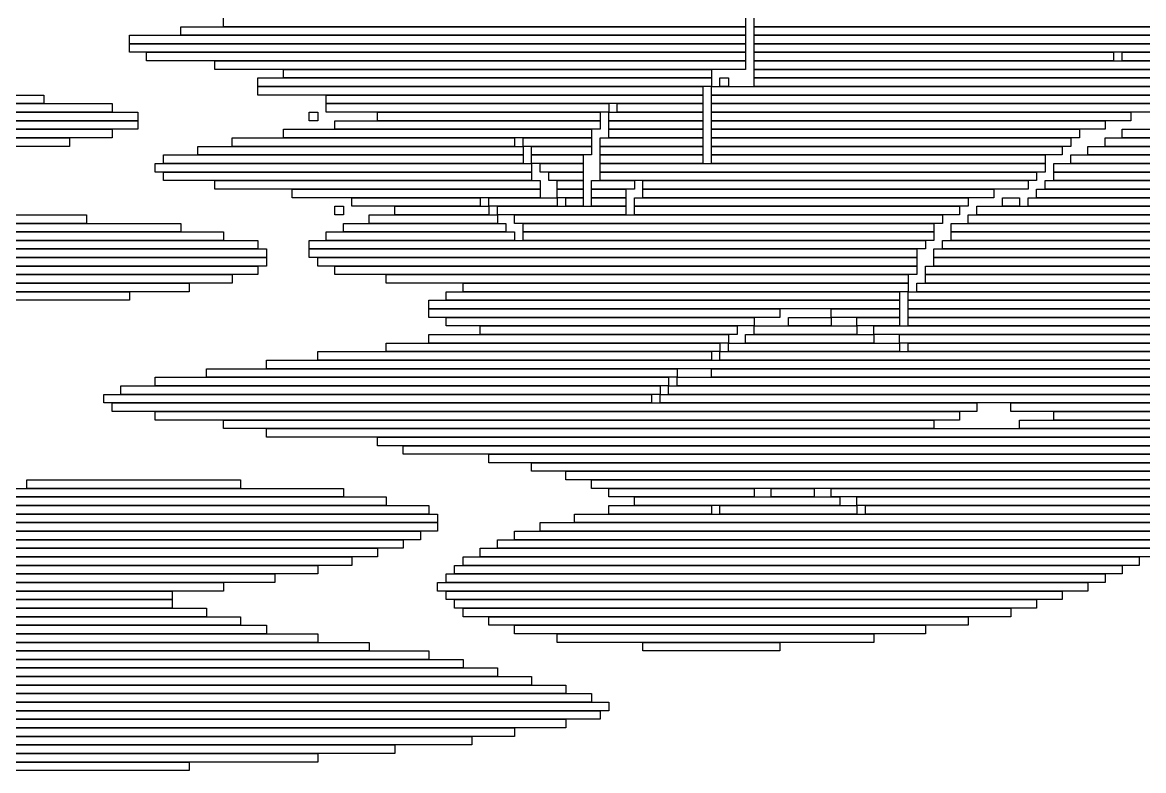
# Model space of a CAD drawing. Extents: x 39 to 985, y 65 to 958.
# Drawn here: x 256.5 to 387.5, y 554 to 641.5 of the extents above; entities that cross this region are included whole.
import ezdxf

# ---------------------------------------------------------------- set-up
doc = ezdxf.new("R2010")
doc.units = 0

msp = doc.modelspace()

# ---------------------------------------------------------------- linework, layer by layer
for p, q in [((280, 641), (280, 642)), ((341, 642), (341, 641)), ((342, 641), (342, 642)), ((275, 641), (341, 641)), ((275, 640), (275, 641)), ((341, 641), (280, 641)), ((341, 641), (341, 640)), ((415, 641), (342, 641)), ((342, 641), (416, 641)), ((342, 640), (342, 641)), ((269, 640), (341, 640)), ((269, 639), (269, 640)), ((341, 640), (275, 640)), ((341, 640), (341, 639)), ((416, 640), (342, 640)), ((342, 640), (417, 640)), ((342, 639), (342, 640)), ((341, 639), (269, 639)), ((269, 639), (341, 639)), ((269, 638), (269, 639)), ((341, 638), (269, 638)), ((271, 638), (341, 638)), ((271, 637), (271, 638)), ((341, 639), (341, 638)), ((341, 638), (341, 637)), ((417, 639), (342, 639)), ((342, 639), (418, 639)), ((342, 638), (342, 639)), ((418, 638), (342, 638)), ((342, 638), (384, 638)), ((342, 637), (342, 638)), ((384, 638), (384, 637)), ((385, 638), (418, 638)), ((385, 637), (385, 638)), ((341, 637), (271, 637)), ((279, 637), (341, 637)), ((279, 636), (279, 637)), ((341, 637), (341, 636)), ((384, 637), (342, 637)), ((342, 637), (464, 637)), ((342, 636), (342, 637)), ((418, 637), (385, 637)), ((341, 636), (279, 636)), ((287, 636), (337, 636)), ((287, 635), (287, 636)), ((337, 636), (337, 635)), ((464, 636), (342, 636)), ((342, 636), (419, 636)), ((342, 635), (342, 636)), ((284, 635), (337, 635)), ((284, 634), (284, 635)), ((337, 635), (287, 635)), ((337, 635), (337, 634)), ((338, 635), (339, 635)), ((338, 634), (338, 635)), ((339, 635), (339, 634)), ((419, 635), (342, 635)), ((342, 635), (419, 635)), ((342, 634), (342, 635)), ((230, 633), (259, 633)), ((259, 633), (259, 632)), ((337, 634), (284, 634)), ((284, 634), (336, 634)), ((284, 633), (284, 634)), ((336, 633), (284, 633)), ((292, 633), (336, 633)), ((292, 632), (292, 633)), ((336, 634), (336, 633)), ((336, 633), (336, 632)), ((337, 634), (419, 634)), ((337, 633), (337, 634)), ((419, 633), (337, 633)), ((337, 633), (422, 633)), ((337, 632), (337, 633)), ((339, 634), (338, 634)), ((419, 634), (342, 634)), ((259, 632), (230, 632)), ((230, 632), (267, 632)), ((267, 632), (267, 631)), ((336, 632), (292, 632)), ((292, 632), (325, 632)), ((292, 631), (292, 632)), ((325, 632), (325, 631)), ((326, 632), (336, 632)), ((326, 631), (326, 632)), ((336, 632), (336, 631)), ((422, 632), (337, 632)), ((337, 632), (436, 632)), ((337, 631), (337, 632)), ((190, 631), (270, 631)), ((267, 631), (230, 631)), ((270, 631), (270, 630)), ((290, 631), (291, 631)), ((290, 630), (290, 631)), ((291, 631), (291, 630)), ((325, 631), (292, 631)), ((298, 631), (324, 631)), ((298, 630), (298, 631)), ((324, 631), (324, 630)), ((325, 631), (336, 631)), ((325, 630), (325, 631)), ((336, 631), (326, 631)), ((336, 631), (336, 630)), ((436, 631), (337, 631)), ((337, 631), (386, 631)), ((337, 630), (337, 631)), ((386, 631), (386, 630)), ((270, 630), (190, 630)), ((198, 629), (267, 629)), ((200, 630), (270, 630)), ((270, 629), (200, 629)), ((267, 629), (267, 628)), ((270, 630), (270, 629)), ((287, 629), (323, 629)), ((287, 628), (287, 629)), ((291, 630), (290, 630)), ((293, 630), (324, 630)), ((293, 629), (293, 630)), ((324, 629), (293, 629)), ((324, 630), (298, 630)), ((323, 629), (323, 628)), ((324, 630), (324, 629)), ((336, 630), (325, 630)), ((325, 630), (336, 630)), ((325, 629), (325, 630)), ((336, 629), (325, 629)), ((325, 629), (336, 629)), ((325, 628), (325, 629)), ((336, 630), (336, 629)), ((336, 629), (336, 628)), ((386, 630), (337, 630)), ((337, 630), (383, 630)), ((337, 629), (337, 630)), ((383, 629), (337, 629)), ((337, 629), (380, 629)), ((337, 628), (337, 629)), ((380, 629), (380, 628)), ((383, 630), (383, 629)), ((385, 629), (394, 629)), ((385, 628), (385, 629)), ((196, 628), (262, 628)), ((267, 628), (198, 628)), ((262, 628), (262, 627)), ((281, 628), (314, 628)), ((281, 627), (281, 628)), ((323, 628), (287, 628)), ((314, 628), (314, 627)), ((315, 628), (323, 628)), ((315, 627), (315, 628)), ((323, 628), (323, 627)), ((324, 628), (336, 628)), ((324, 627), (324, 628)), ((336, 628), (325, 628)), ((336, 628), (336, 627)), ((380, 628), (337, 628)), ((337, 628), (379, 628)), ((337, 627), (337, 628)), ((379, 628), (379, 627)), ((383, 628), (397, 628)), ((383, 627), (383, 628)), ((394, 628), (385, 628)), ((262, 627), (196, 627)), ((277, 627), (315, 627)), ((277, 626), (277, 627)), ((314, 627), (281, 627)), ((323, 627), (315, 627)), ((315, 627), (315, 626)), ((316, 627), (323, 627)), ((316, 626), (316, 627)), ((323, 627), (323, 626)), ((336, 627), (324, 627)), ((324, 627), (336, 627)), ((324, 626), (324, 627)), ((336, 627), (336, 626)), ((379, 627), (337, 627)), ((337, 627), (378, 627)), ((337, 626), (337, 627)), ((378, 627), (378, 626)), ((381, 627), (399, 627)), ((381, 626), (381, 627)), ((397, 627), (383, 627)), ((272, 625), (316, 625)), ((272, 624), (272, 625)), ((273, 626), (315, 626)), ((273, 625), (273, 626)), ((315, 625), (273, 625)), ((315, 626), (277, 626)), ((315, 626), (315, 625)), ((323, 626), (316, 626)), ((316, 626), (322, 626)), ((316, 625), (316, 626)), ((322, 625), (316, 625)), ((316, 625), (316, 624)), ((317, 625), (322, 625)), ((317, 624), (317, 625)), ((322, 626), (322, 625)), ((322, 625), (322, 624)), ((336, 626), (324, 626)), ((324, 626), (336, 626)), ((324, 625), (324, 626)), ((336, 625), (324, 625)), ((324, 625), (376, 625)), ((324, 624), (324, 625)), ((336, 626), (336, 625)), ((378, 626), (337, 626)), ((337, 626), (376, 626)), ((337, 625), (337, 626)), ((376, 625), (337, 625)), ((376, 626), (376, 625)), ((376, 625), (376, 624)), ((377, 625), (401, 625)), ((377, 624), (377, 625)), ((379, 626), (400, 626)), ((379, 625), (379, 626)), ((400, 625), (379, 625)), ((399, 626), (381, 626)), ((316, 624), (272, 624)), ((273, 624), (316, 624)), ((273, 623), (273, 624)), ((316, 624), (316, 623)), ((322, 624), (317, 624)), ((318, 624), (322, 624)), ((318, 623), (318, 624)), ((322, 624), (322, 623)), ((376, 624), (324, 624)), ((324, 624), (375, 624)), ((324, 623), (324, 624)), ((375, 624), (375, 623)), ((401, 624), (377, 624)), ((377, 624), (406, 624)), ((377, 623), (377, 624)), ((316, 623), (273, 623)), ((279, 623), (317, 623)), ((279, 622), (279, 623)), ((317, 623), (317, 622)), ((322, 623), (318, 623)), ((319, 623), (322, 623)), ((319, 622), (319, 623)), ((322, 623), (322, 622)), ((323, 623), (328, 623)), ((323, 622), (323, 623)), ((375, 623), (324, 623)), ((328, 623), (328, 622)), ((329, 623), (374, 623)), ((329, 622), (329, 623)), ((374, 623), (374, 622)), ((376, 623), (408, 623)), ((376, 622), (376, 623)), ((406, 623), (377, 623)), ((317, 622), (279, 622)), ((288, 622), (317, 622)), ((288, 621), (288, 622)), ((317, 621), (288, 621)), ((295, 621), (310, 621)), ((295, 620), (295, 621)), ((310, 621), (310, 620)), ((311, 621), (319, 621)), ((311, 620), (311, 621)), ((317, 622), (317, 621)), ((322, 622), (319, 622)), ((319, 622), (322, 622)), ((319, 621), (319, 622)), ((322, 621), (319, 621)), ((319, 621), (319, 620)), ((320, 621), (322, 621)), ((320, 620), (320, 621)), ((322, 622), (322, 621)), ((322, 621), (322, 620)), ((328, 622), (323, 622)), ((323, 622), (327, 622)), ((323, 621), (323, 622)), ((327, 621), (323, 621)), ((323, 621), (327, 621)), ((323, 620), (323, 621)), ((327, 622), (327, 621)), ((327, 621), (327, 620)), ((328, 621), (367, 621)), ((328, 620), (328, 621)), ((374, 622), (329, 622)), ((329, 622), (370, 622)), ((329, 621), (329, 622)), ((370, 621), (329, 621)), ((367, 621), (367, 620)), ((370, 622), (370, 621)), ((371, 621), (373, 621)), ((371, 620), (371, 621)), ((373, 621), (373, 620)), ((374, 621), (410, 621)), ((374, 620), (374, 621)), ((375, 622), (409, 622)), ((375, 621), (375, 622)), ((409, 621), (375, 621)), ((408, 622), (376, 622)), ((293, 620), (294, 620)), ((293, 619), (293, 620)), ((294, 620), (294, 619)), ((310, 620), (295, 620)), ((300, 620), (311, 620)), ((300, 619), (300, 620)), ((319, 620), (311, 620)), ((311, 620), (311, 619)), ((312, 620), (327, 620)), ((312, 619), (312, 620)), ((322, 620), (320, 620)), ((327, 620), (323, 620)), ((327, 620), (327, 619)), ((367, 620), (328, 620)), ((328, 620), (366, 620)), ((328, 619), (328, 620)), ((366, 620), (366, 619)), ((368, 620), (411, 620)), ((368, 619), (368, 620)), ((373, 620), (371, 620)), ((410, 620), (374, 620)), ((228, 619), (264, 619)), ((264, 619), (264, 618)), ((294, 619), (293, 619)), ((297, 619), (312, 619)), ((297, 618), (297, 619)), ((311, 619), (300, 619)), ((327, 619), (312, 619)), ((312, 619), (312, 618)), ((314, 619), (364, 619)), ((314, 618), (314, 619)), ((366, 619), (328, 619)), ((364, 619), (364, 618)), ((367, 619), (411, 619)), ((367, 618), (367, 619)), ((411, 619), (368, 619)), ((221, 618), (275, 618)), ((264, 618), (228, 618)), ((275, 618), (275, 617)), ((294, 618), (313, 618)), ((294, 617), (294, 618)), ((312, 618), (297, 618)), ((313, 618), (313, 617)), ((364, 618), (314, 618)), ((315, 618), (363, 618)), ((315, 617), (315, 618)), ((363, 618), (363, 617)), ((365, 618), (412, 618)), ((365, 617), (365, 618)), ((411, 618), (367, 618)), ((217, 616), (284, 616)), ((218, 617), (280, 617)), ((280, 616), (218, 616)), ((275, 617), (221, 617)), ((280, 617), (280, 616)), ((284, 616), (284, 615)), ((290, 616), (362, 616)), ((290, 615), (290, 616)), ((292, 617), (314, 617)), ((292, 616), (292, 617)), ((314, 616), (292, 616)), ((313, 617), (294, 617)), ((314, 617), (314, 616)), ((363, 617), (315, 617)), ((315, 617), (363, 617)), ((315, 616), (315, 617)), ((363, 616), (315, 616)), ((362, 616), (362, 615)), ((363, 617), (363, 616)), ((364, 616), (413, 616)), ((364, 615), (364, 616)), ((412, 617), (365, 617)), ((365, 617), (412, 617)), ((365, 616), (365, 617)), ((412, 616), (365, 616)), ((284, 615), (217, 615)), ((217, 615), (285, 615)), ((285, 615), (285, 614)), ((362, 615), (290, 615)), ((290, 615), (361, 615)), ((290, 614), (290, 615)), ((361, 615), (361, 614)), ((363, 615), (413, 615)), ((363, 614), (363, 615)), ((413, 615), (364, 615)), ((285, 614), (217, 614)), ((220, 614), (285, 614)), ((285, 614), (285, 613)), ((361, 614), (290, 614)), ((291, 614), (361, 614)), ((291, 613), (291, 614)), ((361, 614), (361, 613)), ((413, 614), (363, 614)), ((363, 614), (413, 614)), ((363, 613), (363, 614)), ((285, 613), (220, 613)), ((222, 612), (281, 612)), ((223, 613), (284, 613)), ((284, 612), (223, 612)), ((281, 612), (281, 611)), ((284, 613), (284, 612)), ((361, 613), (291, 613)), ((293, 613), (361, 613)), ((293, 612), (293, 613)), ((361, 612), (293, 612)), ((299, 612), (360, 612)), ((299, 611), (299, 612)), ((360, 612), (360, 611)), ((361, 613), (361, 612)), ((362, 613), (414, 613)), ((362, 612), (362, 613)), ((414, 612), (362, 612)), ((362, 612), (427, 612)), ((362, 611), (362, 612)), ((413, 613), (363, 613)), ((281, 611), (222, 611)), ((222, 611), (276, 611)), ((276, 611), (276, 610)), ((360, 611), (299, 611)), ((308, 611), (360, 611)), ((308, 610), (308, 611)), ((360, 611), (360, 610)), ((361, 611), (428, 611)), ((361, 610), (361, 611)), ((427, 611), (362, 611)), ((276, 610), (222, 610)), ((227, 610), (269, 610)), ((269, 610), (269, 609)), ((306, 610), (359, 610)), ((306, 609), (306, 610)), ((360, 610), (308, 610)), ((359, 610), (359, 609)), ((360, 610), (429, 610)), ((360, 609), (360, 610)), ((428, 610), (361, 610)), ((269, 609), (227, 609)), ((304, 609), (359, 609)), ((304, 608), (304, 609)), ((359, 608), (304, 608)), ((304, 608), (345, 608)), ((304, 607), (304, 608)), ((359, 609), (306, 609)), ((345, 608), (345, 607)), ((351, 608), (359, 608)), ((351, 607), (351, 608)), ((359, 609), (359, 608)), ((359, 608), (359, 607)), ((429, 609), (360, 609)), ((360, 609), (429, 609)), ((360, 608), (360, 609)), ((429, 608), (360, 608)), ((360, 608), (430, 608)), ((360, 607), (360, 608)), ((345, 607), (304, 607)), ((306, 607), (342, 607)), ((306, 606), (306, 607)), ((342, 607), (342, 606)), ((346, 607), (351, 607)), ((346, 606), (346, 607)), ((359, 607), (351, 607)), ((351, 607), (351, 606)), ((354, 607), (359, 607)), ((354, 606), (354, 607)), ((359, 607), (359, 606)), ((430, 607), (360, 607)), ((360, 607), (439, 607)), ((360, 606), (360, 607)), ((342, 606), (306, 606)), ((310, 606), (340, 606)), ((310, 605), (310, 606)), ((340, 606), (340, 605)), ((342, 606), (354, 606)), ((342, 605), (342, 606)), ((351, 606), (346, 606)), ((359, 606), (354, 606)), ((354, 606), (354, 605)), ((356, 606), (436, 606)), ((356, 605), (356, 606)), ((439, 606), (360, 606)), ((299, 604), (338, 604)), ((299, 603), (299, 604)), ((304, 605), (339, 605)), ((304, 604), (304, 605)), ((339, 604), (304, 604)), ((340, 605), (310, 605)), ((338, 604), (338, 603)), ((339, 605), (339, 604)), ((339, 604), (359, 604)), ((339, 603), (339, 604)), ((341, 605), (356, 605)), ((341, 604), (341, 605)), ((356, 604), (341, 604)), ((354, 605), (342, 605)), ((436, 605), (356, 605)), ((356, 605), (356, 604)), ((359, 605), (431, 605)), ((359, 604), (359, 605)), ((431, 604), (359, 604)), ((359, 604), (359, 603)), ((360, 604), (431, 604)), ((360, 603), (360, 604)), ((291, 603), (337, 603)), ((291, 602), (291, 603)), ((338, 603), (299, 603)), ((337, 603), (337, 602)), ((338, 603), (431, 603)), ((338, 602), (338, 603)), ((359, 603), (339, 603)), ((431, 603), (360, 603)), ((285, 602), (431, 602)), ((285, 601), (285, 602)), ((337, 602), (291, 602)), ((431, 602), (338, 602)), ((272, 600), (332, 600)), ((272, 599), (272, 600)), ((278, 601), (333, 601)), ((278, 600), (278, 601)), ((333, 600), (278, 600)), ((431, 601), (285, 601)), ((332, 600), (332, 599)), ((333, 601), (333, 600)), ((333, 600), (430, 600)), ((333, 599), (333, 600)), ((337, 601), (431, 601)), ((337, 600), (337, 601)), ((431, 600), (337, 600)), ((268, 599), (331, 599)), ((268, 598), (268, 599)), ((332, 599), (272, 599)), ((331, 599), (331, 598)), ((332, 599), (430, 599)), ((332, 598), (332, 599)), ((430, 599), (333, 599)), ((266, 598), (330, 598)), ((266, 597), (266, 598)), ((331, 598), (268, 598)), ((330, 598), (330, 597)), ((331, 598), (429, 598)), ((331, 597), (331, 598)), ((430, 598), (332, 598)), ((330, 597), (266, 597)), ((267, 597), (368, 597)), ((267, 596), (267, 597)), ((429, 597), (331, 597)), ((368, 597), (368, 596)), ((372, 597), (428, 597)), ((372, 596), (372, 597)), ((368, 596), (267, 596)), ((272, 596), (366, 596)), ((272, 595), (272, 596)), ((366, 595), (272, 595)), ((280, 595), (363, 595)), ((280, 594), (280, 595)), ((363, 595), (363, 594)), ((366, 596), (366, 595)), ((428, 596), (372, 596)), ((373, 595), (425, 595)), ((373, 594), (373, 595)), ((377, 596), (426, 596)), ((377, 595), (377, 596)), ((426, 595), (377, 595)), ((363, 594), (280, 594)), ((285, 594), (423, 594)), ((285, 593), (285, 594)), ((425, 594), (373, 594)), ((423, 593), (285, 593)), ((298, 593), (420, 593)), ((298, 592), (298, 593)), ((420, 592), (298, 592)), ((301, 592), (417, 592)), ((301, 591), (301, 592)), ((417, 591), (301, 591)), ((311, 591), (413, 591)), ((311, 590), (311, 591)), ((413, 590), (311, 590)), ((316, 590), (409, 590)), ((316, 589), (316, 590)), ((409, 589), (316, 589)), ((320, 589), (407, 589)), ((320, 588), (320, 589)), ((239, 587), (294, 587)), ((257, 588), (282, 588)), ((257, 587), (257, 588)), ((282, 587), (257, 587)), ((282, 588), (282, 587)), ((294, 587), (294, 586)), ((407, 588), (320, 588)), ((323, 588), (407, 588)), ((323, 587), (323, 588)), ((407, 587), (323, 587)), ((325, 587), (342, 587)), ((325, 586), (325, 587)), ((342, 587), (342, 586)), ((344, 587), (349, 587)), ((344, 586), (344, 587)), ((349, 587), (349, 586)), ((351, 587), (406, 587)), ((351, 586), (351, 587)), ((222, 586), (299, 586)), ((294, 586), (239, 586)), ((299, 586), (299, 585)), ((342, 586), (325, 586)), ((328, 586), (352, 586)), ((328, 585), (328, 586)), ((349, 586), (344, 586)), ((406, 586), (351, 586)), ((352, 586), (352, 585)), ((354, 586), (404, 586)), ((354, 585), (354, 586)), ((216, 585), (304, 585)), ((299, 585), (222, 585)), ((304, 585), (304, 584)), ((325, 585), (337, 585)), ((325, 584), (325, 585)), ((352, 585), (328, 585)), ((337, 585), (337, 584)), ((338, 585), (354, 585)), ((338, 584), (338, 585)), ((404, 585), (354, 585)), ((354, 585), (354, 584)), ((355, 585), (402, 585)), ((355, 584), (355, 585)), ((210, 583), (305, 583)), ((212, 584), (305, 584)), ((305, 583), (212, 583)), ((304, 584), (216, 584)), ((305, 584), (305, 583)), ((305, 583), (305, 582)), ((317, 583), (393, 583)), ((317, 582), (317, 583)), ((321, 584), (398, 584)), ((321, 583), (321, 584)), ((398, 583), (321, 583)), ((337, 584), (325, 584)), ((354, 584), (338, 584)), ((402, 584), (355, 584)), ((305, 582), (210, 582)), ((210, 582), (303, 582)), ((303, 582), (303, 581)), ((314, 582), (391, 582)), ((314, 581), (314, 582)), ((393, 582), (317, 582)), ((303, 581), (210, 581)), ((214, 581), (301, 581)), ((301, 581), (301, 580)), ((312, 581), (390, 581)), ((312, 580), (312, 581)), ((391, 581), (314, 581)), ((301, 580), (214, 580)), ((218, 580), (298, 580)), ((298, 580), (298, 579)), ((310, 580), (389, 580)), ((310, 579), (310, 580)), ((390, 580), (312, 580)), ((298, 579), (218, 579)), ((222, 579), (295, 579)), ((295, 578), (222, 578)), ((228, 578), (291, 578)), ((291, 578), (291, 577)), ((295, 579), (295, 578)), ((307, 578), (385, 578)), ((307, 577), (307, 578)), ((308, 579), (387, 579)), ((308, 578), (308, 579)), ((387, 578), (308, 578)), ((389, 579), (310, 579)), ((385, 578), (385, 577)), ((387, 579), (387, 578)), ((291, 577), (228, 577)), ((234, 577), (286, 577)), ((286, 577), (286, 576)), ((306, 577), (383, 577)), ((306, 576), (306, 577)), ((385, 577), (307, 577)), ((383, 577), (383, 576)), ((286, 576), (234, 576)), ((239, 576), (280, 576)), ((280, 576), (280, 575)), ((305, 576), (381, 576)), ((305, 575), (305, 576)), ((383, 576), (306, 576)), ((381, 576), (381, 575)), ((231, 574), (274, 574)), ((237, 575), (274, 575)), ((274, 574), (237, 574)), ((280, 575), (239, 575)), ((274, 575), (274, 574)), ((274, 574), (274, 573)), ((381, 575), (305, 575)), ((306, 575), (378, 575)), ((306, 574), (306, 575)), ((378, 574), (306, 574)), ((307, 574), (375, 574)), ((307, 573), (307, 574)), ((375, 574), (375, 573)), ((378, 575), (378, 574)), ((226, 573), (278, 573)), ((274, 573), (231, 573)), ((278, 573), (278, 572)), ((375, 573), (307, 573)), ((308, 573), (372, 573)), ((308, 572), (308, 573)), ((372, 573), (372, 572)), ((221, 572), (282, 572)), ((278, 572), (226, 572)), ((282, 572), (282, 571)), ((372, 572), (308, 572)), ((311, 572), (367, 572)), ((311, 571), (311, 572)), ((367, 572), (367, 571)), ((209, 570), (291, 570)), ((215, 571), (285, 571)), ((285, 570), (215, 570)), ((282, 571), (221, 571)), ((285, 571), (285, 570)), ((291, 570), (291, 569)), ((367, 571), (311, 571)), ((314, 571), (362, 571)), ((314, 570), (314, 571)), ((362, 570), (314, 570)), ((319, 570), (356, 570)), ((319, 569), (319, 570)), ((356, 570), (356, 569)), ((362, 571), (362, 570)), ((205, 569), (297, 569)), ((291, 569), (209, 569)), ((297, 569), (297, 568)), ((356, 569), (319, 569)), ((329, 569), (345, 569)), ((329, 568), (329, 569)), ((345, 569), (345, 568)), ((200, 568), (304, 568)), ((297, 568), (205, 568)), ((304, 568), (304, 567)), ((345, 568), (329, 568)), ((192, 566), (312, 566)), ((195, 567), (308, 567)), ((308, 566), (195, 566)), ((304, 567), (200, 567)), ((308, 567), (308, 566)), ((312, 566), (312, 565)), ((188, 565), (316, 565)), ((312, 565), (192, 565)), ((316, 565), (316, 564)), ((183, 564), (320, 564)), ((316, 564), (188, 564)), ((320, 564), (320, 563)), ((180, 563), (323, 563)), ((323, 562), (180, 562)), ((180, 562), (325, 562)), ((320, 563), (183, 563)), ((323, 563), (323, 562)), ((325, 562), (325, 561)), ((325, 561), (180, 561)), ((185, 561), (324, 561)), ((324, 561), (324, 560)), ((324, 560), (185, 560)), ((189, 560), (320, 560)), ((320, 560), (320, 559)), ((320, 559), (189, 559)), ((195, 559), (314, 559)), ((314, 559), (314, 558)), ((314, 558), (195, 558)), ((202, 558), (309, 558)), ((309, 557), (202, 557)), ((210, 557), (300, 557)), ((300, 557), (300, 556)), ((309, 558), (309, 557)), ((300, 556), (210, 556)), ((219, 556), (291, 556)), ((291, 556), (291, 555)), ((291, 555), (219, 555)), ((236, 555), (276, 555)), ((276, 555), (276, 554)), ((276, 554), (236, 554))]:
    msp.add_line(p, q)

doc.saveas('drawing.dxf')
